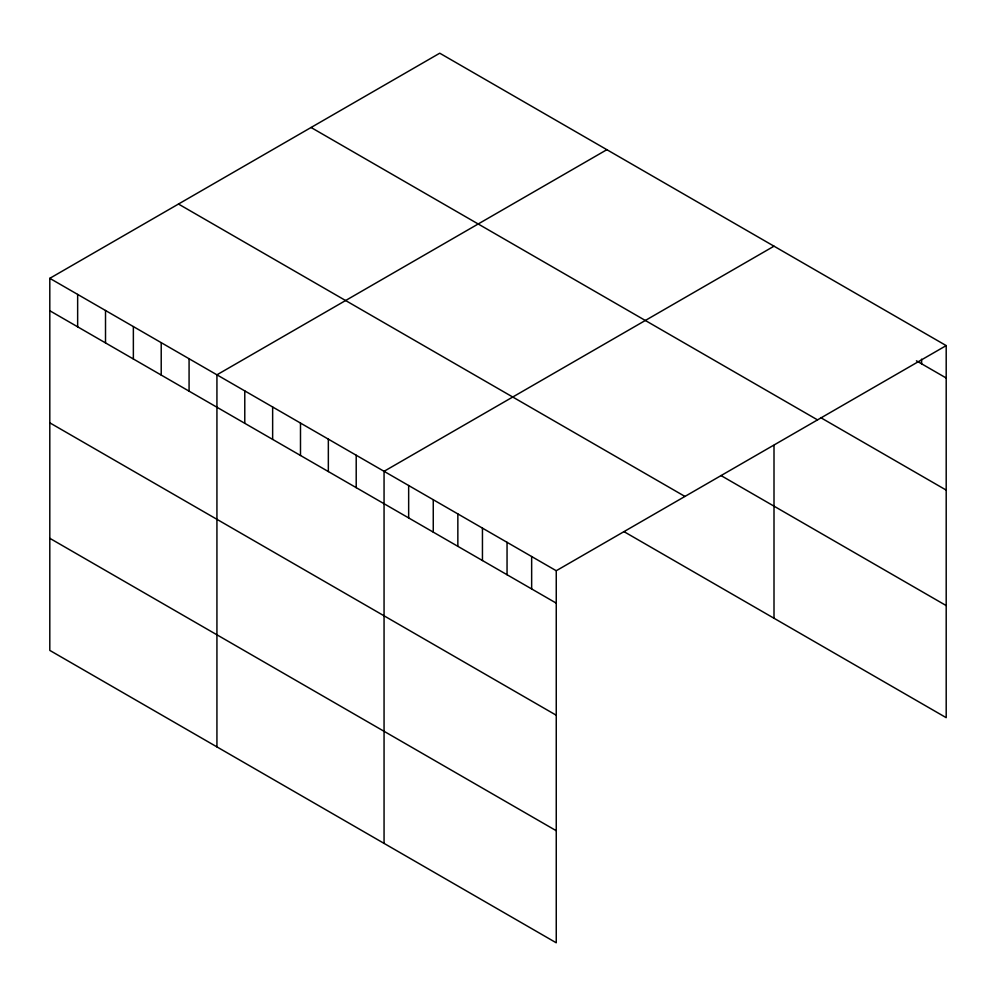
<?xml version="1.0" encoding="UTF-8"?>
<svg xmlns="http://www.w3.org/2000/svg" width="996" height="996" viewBox="0 0 996 996"><rect width="100%" height="100%" fill="white"/><g stroke="black" fill="none" stroke-linecap="round" stroke-linejoin="round"><path stroke-width="1.49" d="M49.8 278.332L556.254 570.733L556.254 942.801L49.8 650.4L49.8 278.332L439.746 53.199L946.2 345.6L946.2 717.668L624.119 531.715M606.875 149.686L216.929 374.82L216.929 746.9M774.004 246.186L384.058 471.32L384.058 843.388M556.254 570.733L946.2 345.6M916.42 360.813L946.2 378.007M820.617 417.585L946.2 490.094M311.063 127.488L817.517 419.889M720.955 475.528L946.2 605.58M178.483 204.043L684.937 496.431M49.8 310.74L556.254 603.14M49.8 422.827L556.254 715.228M49.8 538.313L556.254 830.714M921.599 359.17L921.599 363.801M774.004 445.386L774.004 618.255M531.652 556.527L531.652 588.935M507.051 542.322L507.051 574.742M482.45 528.129L482.45 560.536M457.849 513.924L457.849 546.331M433.26 499.718L433.26 532.125M408.659 485.513L408.659 517.932M356.207 455.234L356.207 487.642M328.344 439.149L328.344 471.556M300.493 423.076L300.493 455.483M272.643 406.99L272.643 439.398M244.779 390.905L244.779 423.312M189.078 358.747L189.078 391.154M161.215 342.661L161.215 375.069M133.364 326.576L133.364 358.996M105.514 310.503L105.514 342.91M77.651 294.418L77.651 326.825"/></g></svg>
